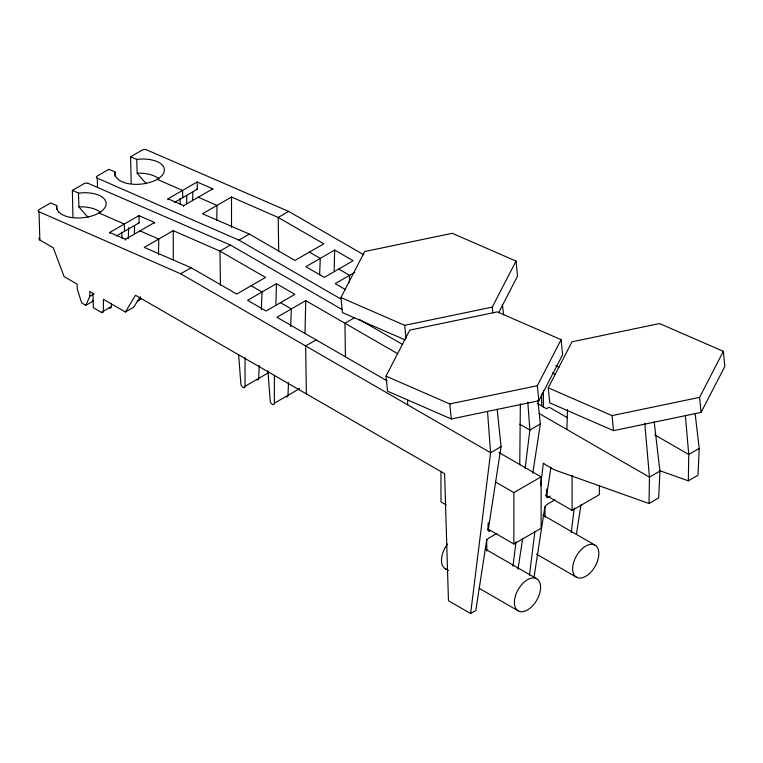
<?xml version="1.0" encoding="UTF-8"?>
<svg xmlns="http://www.w3.org/2000/svg" width="763" height="763" viewBox="0 0 763 763"><rect width="100%" height="100%" fill="white"/><g stroke="black" fill="none" stroke-linecap="round" stroke-linejoin="round"><path stroke-width="1.14" d="M488.244 522.731L488.244 529.865A2.928 1.421 -53.2 0 0 489.999 530.924L487.853 529.675M519.746 464.648L520.366 403.865M546.499 489.14L546.499 496.236A2.928 1.421 -53.2 0 0 548.244 497.295L550.199 496.15M158.513 254.785L158.761 239.029L140.001 230.865M216.778 220.278L217.007 205.4L198.256 197.236M540.566 485.802L543.342 463.456L554.358 469.817L649.046 503.523L649.456 477.171L644.792 423.417M659.728 470.657L688.331 480.843L688.741 454.49L685.403 415.921M128.346 238.647L128.604 227.679M134.374 233.507L134.555 225.915M186.639 203.33L186.821 195.738M192.629 199.877L192.81 192.286M275.939 304.218L276.416 283.693L294.88 294.356L266.068 310.989L247.603 300.326L276.416 283.693M305 332.887L305.753 300.632L397.447 353.574M334.184 270.588L334.661 250.064L353.135 260.727L324.323 277.36L305.858 266.697L334.661 250.064M39.237 238.142A2.966 1.707 0 0 0 39.867 240.04L53.276 247.775L64.102 276.616L77.12 284.132L77.273 288.967L81.641 302.873L85.828 305.286L89.843 296.225L89.805 291.447L92.914 293.25L93.353 307.766L101.326 312.372L111.341 306.592L111.436 303.56M154.527 223.34L154.546 222.472L138.895 215.614L109.738 232.448L109.748 233.364M212.772 189.71L212.801 188.833L197.15 181.985L167.984 198.819L167.994 199.734M407.576 404.791L407.719 400.279M488.415 524.295L488.244 529.865L501.072 446.67L497.133 409.102M546.661 490.666L546.499 496.236L550.934 467.461M566.89 429.502L567.491 409.559M259.172 365.382L258.676 378.4A2.966 1.707 60 0 1 256.597 379.621M261.327 309.768L262.014 292.01L251.141 285.744M288.509 382.32L288.004 395.329A2.966 1.707 60 0 1 285.705 396.407M290.655 326.698L291.342 308.948L280.479 302.673M319.621 274.947L320.26 258.38L309.396 252.105M349.32 282.424L349.597 275.319L338.724 269.043M654.187 421.968L659.928 471.124L658.698 497.953L649.046 503.523M695.112 413.327L699.213 448.444L697.992 475.273L688.331 480.843M125.409 240.145L125.456 239.267L154.546 222.472M183.654 206.515L183.711 205.629L212.801 188.833M101.326 312.372A2.957 1.679 59.1 0 0 103.386 311.18L103.386 299.296L125.39 312L135.518 295.262L444.61 473.709L448.453 600.729L470.628 613.538L490.599 452.717L487.557 411.991M512.965 566.289L516.017 541.72M525.106 468.52L529.884 430.036L527.796 402.063M529.465 575.207L534.873 531.677M571.22 532.66L574.272 508.091M486.47 541.406L475.807 610.553L470.628 613.538M517.982 569.141L522.674 538.707M532.784 473.155L540.357 423.99L537.886 400.365M534.052 576.923L544.715 507.776A2.928 1.421 -53.2 0 1 547.081 504.419L555.006 499.841M576.418 534.262L580.948 504.887M405.134 339.907L342.434 312.601L340.927 297.56L364.685 251.532L452.24 233.297L516.026 261.08L517.533 276.111L498.63 312.725M386.002 376.149L409.769 330.131L497.314 311.886L561.11 339.669L562.617 354.709L538.85 400.737L451.295 418.973L387.509 391.19L386.002 376.149L449.788 403.942L537.343 385.696L561.11 339.669M492.841 312.887L492.259 307.098L516.026 261.08M548.244 387.823L572.002 341.795L659.556 323.56L723.343 351.342L724.85 366.383L701.083 412.401L613.538 430.647L549.751 402.864L548.244 387.823L612.031 415.606L699.585 397.361L723.343 351.342M140.325 296.721L133.706 307.193L125.39 312M141.374 298.581L137.187 301.004A1.478 0.83 58.7 0 0 138.208 300.441L141.365 298.619M72.952 216.73L72.361 190.397L83.978 183.692A2.976 1.497 -5.7 0 1 88.165 183.397M131.207 183.101L130.607 156.768L142.223 150.063A2.976 1.497 -5.7 0 1 146.41 149.767L288.662 211.408L363.856 254.823M116.214 236.063L139.171 222.815L138.895 215.614M174.469 202.433L197.417 189.186L197.15 181.985M173.258 230.655L144.255 247.412L191.132 267.727L236.74 294.06L265.543 277.427L219.944 251.094L173.258 230.655L173.258 259.277M231.513 197.026L202.5 213.774L249.377 234.098L294.985 260.421L323.798 243.788L278.19 217.465L231.513 197.026L231.513 227.384M89.843 296.225L93.925 293.869M85.828 305.286L93.649 300.775M59.018 212.324A24.931 12.532 -5.7 0 1 56.758 205.6L50.635 202.939L39.018 209.644A2.976 1.497 -5.7 0 0 39.018 211.771L180.65 273.774L191.132 267.727M341.738 309.311L230.416 245.047L219.944 251.094L220.459 285.019M150.263 159.667A24.921 12.523 -5.7 0 1 157.197 179.353A24.921 12.523 -5.7 0 1 117.368 178.666A24.931 12.532 -5.7 0 1 115.003 171.971L108.89 169.31L97.273 176.015A2.976 1.497 -5.7 0 0 97.263 178.141L238.905 240.145L249.377 234.098M288.662 211.408L278.19 217.465L278.705 251.389M305.753 300.632L276.94 317.265L387.165 380.909M354.738 272.353L335.186 283.636L345.496 289.587M316.12 339.888L305.639 345.935L306.373 393.899L306.936 393.574M354.099 317.961L344.933 323.254L345.429 356.226M238.657 354.738L240.85 383.846A2.966 1.631 57.9 0 0 243.044 387.423A2.966 1.631 57.9 0 0 245.047 386.269L268.404 372.773M267.927 370.837L270.188 400.785A2.966 1.631 57.9 0 0 272.372 404.361A2.966 1.631 57.9 0 0 274.384 403.198L299.687 388.586M540.357 423.99L529.884 430.036L519.746 424.18M543.342 463.456L543.905 463.131M495.387 481.92L513.871 492.593L541.11 476.865L541.11 528.282L513.871 544.009L488.206 529.188M496.761 533.48L488.825 538.049A2.928 1.421 -53.2 0 0 486.47 541.406M545.421 494.968L572.116 510.38L599.356 494.653L599.356 485.306M659.928 471.124L649.456 477.171L539.031 413.422M699.213 448.444L688.741 454.49L654.683 434.824M340.927 297.56L404.714 325.343L492.259 307.098M167.984 198.819L183.711 205.629M88.165 183.387L230.416 245.047M109.738 232.448L125.456 239.267M130.607 156.768L136.72 159.438A24.931 12.532 -5.7 0 1 150.311 159.62M157.14 179.324L182.567 190.407L182.729 197.665M72.361 190.397L78.465 193.068L78.923 206.878L84.912 213.917A28.269 16.176 59.6 0 0 88.098 217.054M98.894 212.953L124.321 224.036L124.483 231.294M196.577 188.814L197.417 189.186M138.322 222.443L139.171 222.815M555.769 365.62L558.869 367.413M552.708 372.84L555.035 374.185M567.3 417.647L549.188 407.184L546.499 408.739L537.171 403.36M238.905 240.145L340.46 298.772M359.049 319.306L402.73 344.533M500.442 446.307L501.072 446.67L490.599 452.717L180.65 273.774M499.012 452.564L541.11 476.865M546.108 496.045L548.244 497.285M542.607 514.901L594.978 545.135A18.522 10.692 -60 0 1 589.131 573.843A18.522 10.692 -60 0 1 573.089 564.582A18.522 10.692 -60 0 1 594.997 545.154M536.446 554.119L576.504 577.238M92.867 300.317L93.391 300.622M446.097 504.877L440.966 501.911L440.966 471.534M485.382 549.122L536.732 578.764A18.522 10.692 -60 0 1 530.886 607.462A18.522 10.692 -60 0 1 514.844 598.202A18.522 10.692 -60 0 1 536.751 578.774M445.344 568.769L448.425 570.552M479.231 588.34L518.258 610.867M136.72 159.438L137.168 173.249L143.158 180.287A28.269 16.176 59.6 0 0 146.353 183.425M502.397 304.504L503.628 314.957M699.585 397.361L701.083 412.401M612.031 415.606L613.538 430.647M537.343 385.696L538.85 400.737M449.788 403.942L451.295 418.973M404.714 325.343L405.983 338.066M180.001 198.552L180.316 204.57M121.756 232.181L122.07 238.199M541.444 394.213L541.778 405.306M544.849 506.832L545.173 517.4M486.565 539.288L486.918 551.029M97.263 178.141L97.53 186.973M39.008 211.771L39.867 240.04M115.013 171.971L115.089 176.32M56.824 209.081L56.758 205.6M572.116 475.33L572.116 510.38M543.37 390.904L543.37 407.308M513.871 492.593L513.871 544.009M274.375 375.358L274.375 403.198M245.047 357.628L245.047 386.269M447.499 569.532A18.522 10.692 -60 0 1 447.499 544.086M59.113 212.295A24.921 12.523 -5.7 0 0 98.952 212.982A24.921 12.523 -5.7 0 0 103.682 198.313A24.921 12.523 -5.7 0 0 78.618 193.153M111.341 306.592A2.957 1.736 60.9 0 1 109.214 307.823M78.923 206.878A24.445 14.116 0 0 1 100.668 212.286M137.168 173.249A24.445 14.116 0 0 1 158.914 178.656"/></g></svg>
